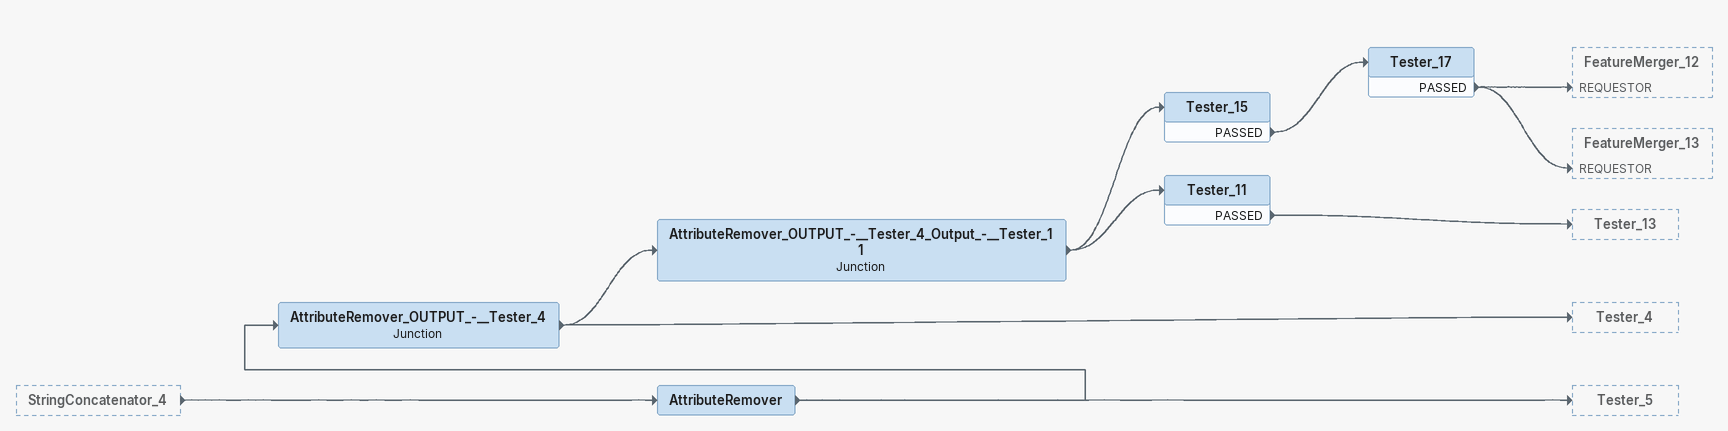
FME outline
StringConcatenator_4 [outside]
    -> AttributeRemover
AttributeRemover
    -> Tester_5
    -> AttributeRemover_OUTPUT_-__Tester_4
AttributeRemover_OUTPUT_-__Tester_4: Junction
    -> Tester_4
    -> AttributeRemover_OUTPUT_-__Tester_4_Output_-__Tester_11
AttributeRemover_OUTPUT_-__Tester_4_Output_-__Tester_11: Junction
    -> Tester_11
    -> Tester_15
Tester_15
    PASSED -> Tester_17
Tester_17
    PASSED -> FeatureMerger_12 [REQUESTOR]
    PASSED -> FeatureMerger_13 [REQUESTOR]
Tester_11
    PASSED -> Tester_13
